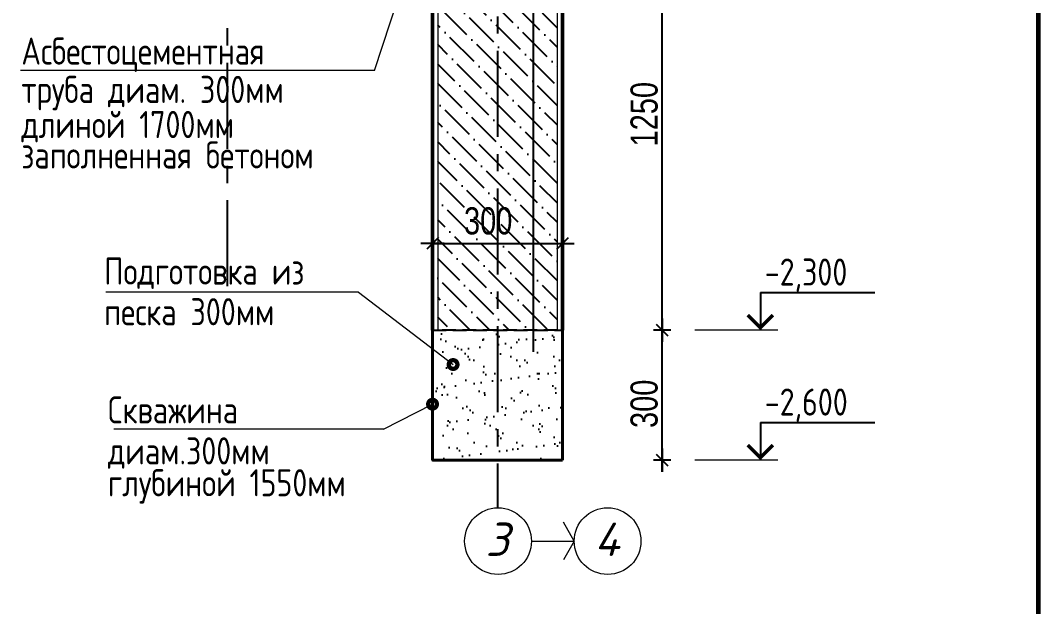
# Model space of a CAD drawing. Extents: x -12289450 to -10763036, y -7834513 to -6150123.
# Drawn here: x -11108938 to -11099544, y -7823742 to -7818330 of the extents above; entities that cross this region are included whole.
import ezdxf

# ---------------------------------------------------------------- set-up
doc = ezdxf.new("R2010")
doc.units = 0
doc.header["$LTSCALE"] = 25
doc.linetypes.add('CENTER', pattern=[50.8, 31.75, -6.35, 6.35, -6.35])
doc.linetypes.add('DASHED', pattern=[0.75, 0.5, -0.25])
for name, color, linetype in [('005-РАЗМЕРЫ', 252, 'Continuous'), ('008-ШТРИХОВКА', 252, 'Continuous'), ('014-ОСИ', 251, 'CENTER'), ('Annotation - Text', 7, 'Continuous')]:
    doc.layers.add(name, color=color, linetype=linetype)
doc.layers.add('СТЕНЫ', color=5, linetype='Continuous', lineweight=40)
doc.layers.add('фундаменты', color=52, linetype='Continuous', lineweight=35)
doc.styles.add('gismo', font='isocpeui.ttf')
doc.styles.add('GOST 2.304', font='cs_gost2304.shx')
doc.styles.add('TXT0', font='txt', dxfattribs={"width": 0.8})

# ---------------------------------------------------------------- blocks, each defined once
blk = doc.blocks.new('A8MITTA', base_point=(3180, 3140))
for p, q in [((3170, 3130), (3190, 3150)), ((3180, 3155), (3180, 3125)), ((3160, 3140), (3200, 3140))]:
    blk.add_line(p, q)

msp = doc.modelspace()

# ---------------------------------------------------------------- hatches: boundary and pattern name
at = {"layer": '005-РАЗМЕРЫ', "ltscale": 5}
h = msp.add_hatch(dxfattribs=at)
h.set_pattern_fill('AR-SAND', color=256, scale=5, style=0)
h.set_pattern_definition([(37.5, (-11105135.54, -7822389.54), (-8, 244.707), [0, -193.04, 0, -215.9, 0, -206.375]), (7.5, (-11105135.54, -7822389.54), (224.76, 358.41), [0, -104.14, 0, -173.99, 0, -66.675]), (327.5, (-11105291.75, -7822389.54), (395.496, 0.719), [0, -63.5, 0, -228.6, 0, -298.45]), (317.5, (-11105291.75, -7822389.54), (381.78, 111.465), [0, -31.75, 0, -149.86, 0, -171.45])])
h.paths.add_polyline_path([(-11103935.5, -7822389.5), (-11103935.5, -7821189.5), (-11105135.5, -7821189.5), (-11105135.5, -7822389.5)])
at = {"layer": '008-ШТРИХОВКА', "ltscale": 4}
h = msp.add_hatch(dxfattribs=at)
h.set_pattern_fill('ANSI36', color=256, scale=40, angle=90, style=0)
h.set_pattern_definition([(135, (38459954.49, 17326387.05), (-246.95704333, 67.3519209), [317.5, -63.5, 0, -63.5])])
h.paths.add_polyline_path([(-11104535.5, -7814589.5), (-11105087.5, -7814589.5), (-11105087.5, -7814789.5), (-11104535.5, -7814789.5)])
h.paths.add_polyline_path([(-11104535.5, -7814389.5), (-11104887, -7814389.5), (-11104887, -7814461.5), (-11104887, -7814589.5), (-11104535.5, -7814589.5)])
h.paths.add_polyline_path([(-11104202.8, -7814389.5), (-11104535.5, -7814389.5), (-11104535.5, -7814589.5), (-11104202.8, -7814589.5)])
h.paths.add_polyline_path([(-11104202.8, -7814589.5), (-11104535.5, -7814589.5), (-11104535.5, -7814789.5), (-11104202.8, -7814789.5)])
h.paths.add_polyline_path([(-11103983.5, -7814589.5), (-11104202.8, -7814589.5), (-11104202.8, -7814789.5), (-11103983.5, -7814789.5)])
h.paths.add_polyline_path([(-11103983.5, -7814389.5), (-11104202.8, -7814389.5), (-11104202.8, -7814495.5), (-11104202.8, -7814589.5), (-11103983.5, -7814589.5)])
h.paths.add_polyline_path([(-11104887, -7814517.5), (-11104887, -7814389.5), (-11104941, -7814389.5), (-11105087.5, -7814389.5), (-11105087.5, -7814589.5), (-11104887, -7814589.5)])
h.paths.add_polyline_path([(-11104535.5, -7814789.5), (-11105087.5, -7814789.5), (-11105087.5, -7815389.5), (-11104535.5, -7815389.5)])
h.paths.add_polyline_path([(-11104202.8, -7814789.5), (-11104535.5, -7814789.5), (-11104535.5, -7815389.5), (-11104202.8, -7815389.5)])
h.paths.add_polyline_path([(-11103983.5, -7814789.5), (-11104202.8, -7814789.5), (-11104202.8, -7815389.5), (-11103983.5, -7815389.5)])
h.paths.add_polyline_path([(-11103983.5, -7815389.5), (-11104202.8, -7815389.5), (-11104202.8, -7816149.5), (-11103983.5, -7816149.5)])
h.paths.add_polyline_path([(-11104202.8, -7815389.5), (-11104535.5, -7815389.5), (-11104535.5, -7816149.5), (-11104202.8, -7816149.5)])
h.paths.add_polyline_path([(-11104535.5, -7815389.5), (-11105087.5, -7815389.5), (-11105087.5, -7816149.5), (-11104535.5, -7816149.5)])
h.paths.add_polyline_path([(-11104535.5, -7816149.5), (-11105087.5, -7816149.5), (-11105087.5, -7820389.8), (-11104535.5, -7820389.8)])
h.paths.add_polyline_path([(-11104202.8, -7816149.5), (-11104535.5, -7816149.5), (-11104535.5, -7820389.8), (-11104202.8, -7820389.8)])
h.paths.add_polyline_path([(-11103983.5, -7816149.5), (-11104202.8, -7816149.5), (-11104202.8, -7820389.8), (-11103983.5, -7820389.8)])
h.paths.add_polyline_path([(-11103983.5, -7820790.4), (-11104202.8, -7820790.4), (-11104202.8, -7821189.5), (-11103983.5, -7821189.5)])
h.paths.add_polyline_path([(-11103983.5, -7820389.8), (-11104202.8, -7820389.8), (-11104202.8, -7820790.4), (-11103983.5, -7820790.4)])
h.paths.add_polyline_path([(-11104202.8, -7820389.8), (-11104535.5, -7820389.8), (-11104535.5, -7820790.4), (-11104202.8, -7820790.4)])
h.paths.add_polyline_path([(-11104202.8, -7820790.4), (-11104535.5, -7820790.4), (-11104535.5, -7821189.5), (-11104202.8, -7821189.5)])
h.paths.add_polyline_path([(-11104535.5, -7820389.8), (-11105087.5, -7820389.8), (-11105087.5, -7821189.5), (-11104535.5, -7821189.5)])
h.paths.add_polyline_path([(-11104857.7, -7820382.3), (-11104360.7, -7820382.3), (-11104360.7, -7820067.3), (-11104857.7, -7820067.3)], flags=9)
h.paths.add_polyline_path([(-11104210.3, -7817779.9), (-11104210.3, -7817170.9), (-11104525.3, -7817170.9), (-11104525.3, -7817779.9)], flags=24)

# ---------------------------------------------------------------- linework, layer by layer
at = {"lineweight": 13, "ltscale": 20}
for p, q in [((-11105671.6, -7818791.9), (-11105135.5, -7817159.5)), ((-11105671.6, -7818791.9), (-11108937.9, -7818791.9)), ((-11105819.6, -7820840.4), (-11108148.1, -7820840.4)), ((-11105819.6, -7820840.4), (-11104945.8, -7821507.2)), ((-11105588.8, -7822103.9), (-11105135.5, -7821873.6)), ((-11105588.8, -7822103.9), (-11108075.6, -7822103.9))]:
    msp.add_line(p, q, dxfattribs=at)
at = {"linetype": 'Continuous', "lineweight": 25, "ltscale": 20}
for p, q in [((-11102111.2, -7820842.5), (-11101056.3, -7820842.5)), ((-11102111.2, -7820842.5), (-11102111.2, -7821189.5)), ((-11102111.2, -7822042.5), (-11101056.3, -7822042.5)), ((-11102111.2, -7822042.5), (-11102111.2, -7822389.5))]:
    msp.add_line(p, q, dxfattribs=at)
at = {"linetype": 'Continuous', "lineweight": 60, "ltscale": 75, "extrusion": (1, 0, 0), "elevation": -11099544.1}
msp.add_lwpolyline([(-7834005.3, 0), (-7805313.3, 0)], dxfattribs=at)
at = {"linetype": 'Continuous', "lineweight": 25, "ltscale": 20, "const_width": 32}
for points in [[(-11102227.9, -7821050.2), (-11102111.2, -7821166.9), (-11101994.5, -7821050.2)], [(-11102227.9, -7821050.2), (-11102111.2, -7821166.9), (-11101994.5, -7821050.2)], [(-11102227.9, -7822250.2), (-11102111.2, -7822366.9), (-11101994.5, -7822250.2)], [(-11102227.9, -7822250.2), (-11102111.2, -7822366.9), (-11101994.5, -7822250.2)]]:
    msp.add_lwpolyline(points, dxfattribs=at)
at = {"lineweight": 25, "ltscale": 20, "const_width": 79.8}
for points in [[(-11104925.9, -7821507.2, 1), (-11104965.8, -7821507.2, 1)], [(-11105115.6, -7821873.6, 1), (-11105155.5, -7821873.6, 1)]]:
    msp.add_lwpolyline(points, format="xyb", close=True, dxfattribs=at)
at = {"layer": '005-РАЗМЕРЫ', "ltscale": 5}
for p, q in [((-11104202.8, -7821389.5), (-11104202.8, -7814392.9)), ((-11103017.4, -7821389.5), (-11103017.4, -7817229.5)), ((-11103017.4, -7822497.5), (-11103017.4, -7818429.5)), ((-11105135.5, -7820389.8), (-11103935.5, -7820389.8))]:
    msp.add_line(p, q, dxfattribs=at)
at = {"layer": '005-РАЗМЕРЫ', "color": 2, "linetype": 'DASHED', "ltscale": 10}
for p, q in [((-11105135.5, -7821189.5), (-11103935.5, -7821189.5)), ((-11103983.5, -7821189.5), (-11105087.5, -7821189.5))]:
    msp.add_line(p, q, dxfattribs=at)
at = {"layer": '014-ОСИ'}
msp.add_line((-11104535.5, -7812261.8), (-11104535.5, -7822829.2), dxfattribs=at)
msp.add_lwpolyline([(-11107027.5, -7820785.1), (-11107027.5, -7808699.5)], dxfattribs=at)
at = {"layer": 'Annotation - Text', "color": 0, "lineweight": 20}
for points in [[(-11103828.4, -7823137.2), (-11103928.6, -7822963.7)], [(-11104223.2, -7823137.2), (-11103828.4, -7823137.2)], [(-11103828.4, -7823137.2), (-11103928.6, -7823310.7)]]:
    msp.add_lwpolyline(points, dxfattribs=at)
for centre in [(-11104531.2, -7823137.2), (-11103520.4, -7823137.2)]:
    msp.add_circle(centre, 308, dxfattribs=at)
at = {"layer": 'СТЕНЫ', "linetype": 'Continuous', "lineweight": 35, "ltscale": 75}
for p, q in [((-11105135.5, -7816189.5), (-11105135.5, -7822389.5)), ((-11103935.5, -7822389.5), (-11103935.5, -7816189.5)), ((-11105135.5, -7822389.5), (-11103935.5, -7822389.5))]:
    msp.add_line(p, q, dxfattribs=at)
at = {"layer": 'СТЕНЫ', "color": 0, "linetype": 'DASHED', "lineweight": 25, "ltscale": 10}
msp.add_line((-11105135.5, -7821189.5), (-11103935.5, -7821189.5), dxfattribs=at)
at = {"layer": 'СТЕНЫ', "color": 0, "lineweight": 5, "ltscale": 4}
for p, q in [((-11101950.8, -7821189.5), (-11102717, -7821189.5)), ((-11101950.8, -7822389.5), (-11102717, -7822389.5))]:
    msp.add_line(p, q, dxfattribs=at)
at = {"layer": 'СТЕНЫ', "color": 4, "ltscale": 10}
msp.add_line((-11105135.5, -7822389.5), (-11103935.5, -7822389.5), dxfattribs=at)
for points in [[(-11105135.5, -7821189.5), (-11105135.5, -7822389.5)], [(-11103935.5, -7821189.5), (-11103935.5, -7822389.5)]]:
    msp.add_lwpolyline(points, dxfattribs=at)
at = {"layer": 'фундаменты', "lineweight": 50, "ltscale": 0.25}
for p, q in [((-11105135.5, -7814389.5), (-11105135.5, -7821189.5)), ((-11103935.5, -7821189.5), (-11103935.5, -7814389.5))]:
    msp.add_line(p, q, dxfattribs=at)
at = {"layer": 'фундаменты', "lineweight": 13, "ltscale": 0.25}
for p, q in [((-11105087.5, -7814389.5), (-11105087.5, -7821189.5)), ((-11103983.5, -7821189.5), (-11103983.5, -7814389.5)), ((-11105087.5, -7821189.5), (-11105135.5, -7821189.5)), ((-11103935.5, -7821189.5), (-11103983.5, -7821189.5))]:
    msp.add_line(p, q, dxfattribs=at)

# ---------------------------------------------------------------- block references
at = {"layer": '005-РАЗМЕРЫ', "ltscale": 5}
for p, xscale, yscale, zscale, rotation in [((-11105135.5, -7820389.8), 5.400000000001455, 5.400000000001455, 5.400000000001455, 180), ((-11103017.4, -7821189.5), 5.399999999999636, 5.399999999999636, 5.399999999999636, 270), ((-11103017.4, -7822389.5), 5.399999999999636, 5.399999999999636, 5.399999999999636, 270)]:
    msp.add_blockref('A8MITTA', p, dxfattribs=dict(at, xscale=xscale, yscale=yscale, zscale=zscale, rotation=rotation))
at = {"layer": '005-РАЗМЕРЫ', "ltscale": 5, "xscale": 5.400000000001455, "yscale": 5.400000000001455, "zscale": 5.400000000001455}
msp.add_blockref('A8MITTA', (-11103935.5, -7820389.8), dxfattribs=at)

# ---------------------------------------------------------------- texts
at = {"lineweight": 25, "ltscale": 20, "style": 'GOST 2.304'}
for s, p in [('Асбестоцементная', (-11108928.8, -7818738.7)), ('труба диам. 300мм', (-11108928.8, -7819092.9)), ('длиной 1700мм', (-11108928.8, -7819416.9)), ('заполненная бетоном', (-11108928.8, -7819697.9)), ('Подготовка из', (-11108165, -7820769.9)), ('песка 300мм', (-11108165, -7821144.7)), ('Скважина ', (-11108130.3, -7822050.7)), ('диам.300мм', (-11108130.3, -7822429.5)), ('глубиной 1550мм', (-11108130.3, -7822723.7))]:
    msp.add_text(s, height=250, dxfattribs=at).set_placement(p)
at = {"linetype": 'Continuous', "lineweight": 25, "ltscale": 20, "style": 'GOST 2.304'}
for s, p in [('-2,300', (-11102070.1, -7820778.5)), ('-2,600', (-11102070.1, -7821978.5))]:
    msp.add_text(s, height=250, dxfattribs=at).set_placement(p)
at = {"layer": '005-РАЗМЕРЫ', "ltscale": 5, "char_height": 250, "attachment_point": 5, "rotation": 90, "style": 'TXT0'}
for s, insert in [('\\A1;1250', (-11103182.4, -7819196.3)), ('\\A1;300', (-11103182.4, -7821869.8))]:
    msp.add_mtext(s, dxfattribs=dict(at, insert=insert))
at = {"layer": '005-РАЗМЕРЫ', "ltscale": 5, "insert": (-11104622.2, -7820182.6), "char_height": 250, "attachment_point": 5, "style": 'TXT0'}
msp.add_mtext('\\A1;300', dxfattribs=at)
at = {"layer": 'Annotation - Text', "color": 0, "lineweight": 25, "char_height": 308, "attachment_point": 2, "style": 'gismo'}
for s, insert in [('3', (-11104538, -7822966.3)), ('4', (-11103527.3, -7822966.3))]:
    msp.add_mtext(s, dxfattribs=dict(at, insert=insert))

doc.saveas('drawing.dxf')
